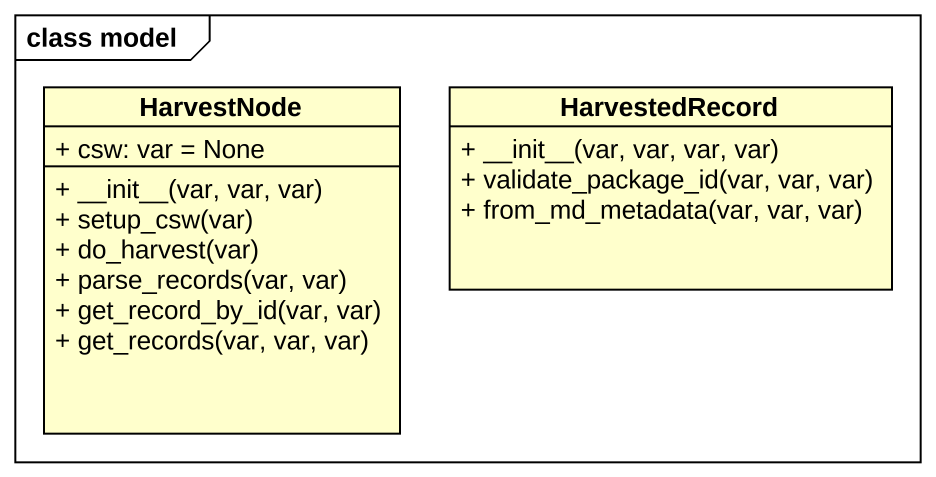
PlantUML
@startuml
mainframe class model
hide circle
hide empty members
skinparam classAttributeIconSize 0
class HarvestNode {
  + csw: var = None
  + ~__init~__(var, var, var)
  + setup_csw(var)
  + do_harvest(var)
  + parse_records(var, var)
  + get_record_by_id(var, var)
  + get_records(var, var, var)
}
class HarvestedRecord {
  + ~__init~__(var, var, var, var)
  + validate_package_id(var, var, var)
  + from_md_metadata(var, var, var)
}
@enduml
